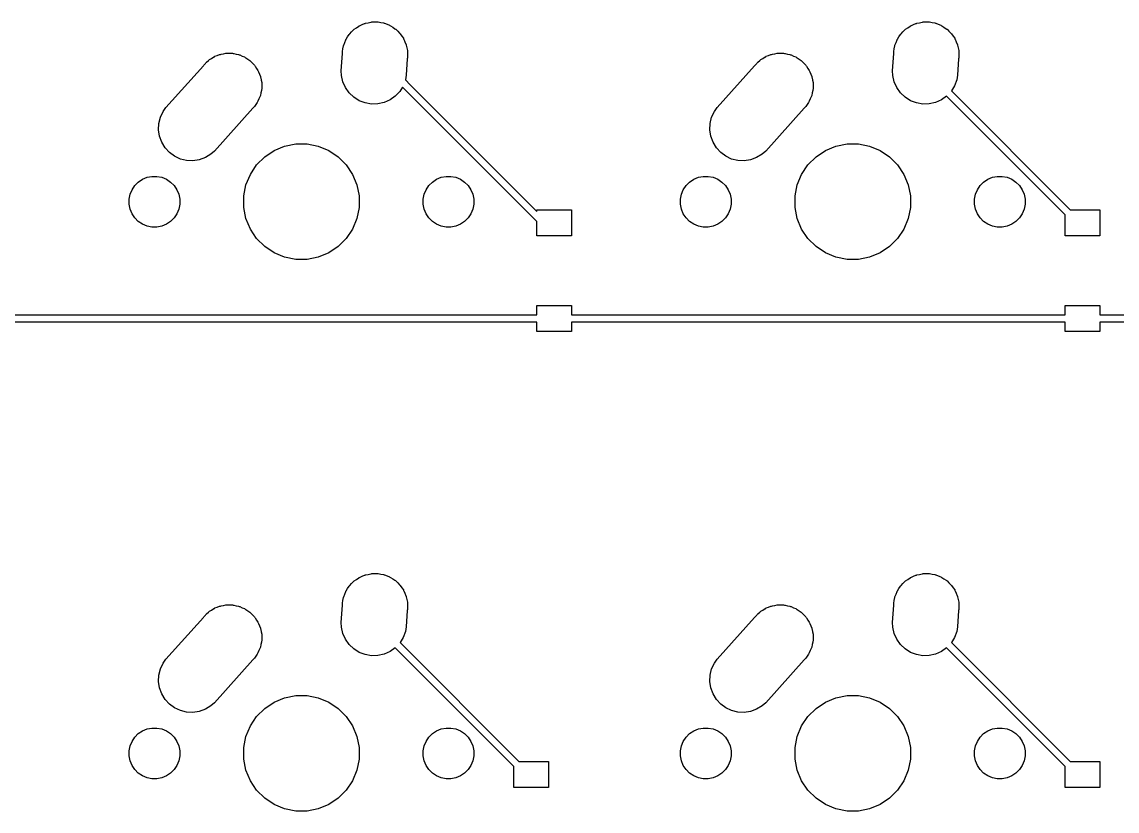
# Model space of a CAD drawing. Extents: x 74 to 207, y -150 to -40.
# Drawn here: x 111.78 to 149.63, y -89.31 to -62.05 of the extents above; entities that cross this region are included whole.
import ezdxf

# ---------------------------------------------------------------- set-up
doc = ezdxf.new("R2010")
doc.units = 0
doc.layers.add('BLACK', color=7, linetype='CONTINUOUS')

msp = doc.modelspace()

# ---------------------------------------------------------------- linework, layer by layer
at = {"layer": 'BLACK', "linetype": 'CONTINUOUS'}
for p, q in [((123.748, -62.0823), (123.84, -62.0612)), ((123.84, -62.0612), (123.857, -62.0607)), ((123.857, -62.0607), (123.873, -62.0575)), ((123.873, -62.0575), (123.967, -62.0575)), ((123.967, -62.0575), (124.062, -62.0547)), ((124.062, -62.0547), (124.078, -62.0575)), ((124.078, -62.0575), (124.095, -62.0575)), ((124.095, -62.0575), (124.187, -62.0759)), ((142.798, -62.0823), (142.89, -62.0612)), ((142.89, -62.0612), (142.907, -62.0607)), ((142.907, -62.0607), (142.923, -62.0575)), ((142.923, -62.0575), (143.017, -62.0575)), ((143.017, -62.0575), (143.112, -62.0547)), ((143.112, -62.0547), (143.128, -62.0575)), ((143.128, -62.0575), (143.145, -62.0575)), ((143.145, -62.0575), (143.237, -62.0759)), ((123.11, -62.4654), (123.177, -62.3987)), ((123.177, -62.3987), (123.241, -62.3301)), ((123.241, -62.3301), (123.255, -62.3204)), ((123.255, -62.3204), (123.267, -62.3087)), ((123.267, -62.3087), (123.345, -62.2563)), ((123.345, -62.2563), (123.422, -62.2016)), ((123.422, -62.2016), (123.437, -62.1948)), ((123.437, -62.1948), (123.451, -62.1855)), ((123.451, -62.1855), (123.538, -62.1494)), ((123.538, -62.1494), (123.624, -62.1108)), ((123.624, -62.1108), (123.64, -62.1071)), ((123.64, -62.1071), (123.656, -62.1007)), ((123.656, -62.1007), (123.748, -62.0823)), ((124.187, -62.0759), (124.28, -62.0916)), ((124.28, -62.0916), (124.296, -62.0975)), ((124.296, -62.0975), (124.312, -62.1007)), ((124.312, -62.1007), (124.399, -62.1368)), ((124.399, -62.1368), (124.487, -62.1703)), ((124.487, -62.1703), (124.501, -62.1792)), ((124.501, -62.1792), (124.517, -62.1855)), ((124.517, -62.1855), (124.595, -62.2379)), ((124.595, -62.2379), (124.675, -62.288)), ((124.675, -62.288), (124.687, -62.2994)), ((124.687, -62.2994), (124.701, -62.3087)), ((124.701, -62.3087), (124.768, -62.3753)), ((124.768, -62.3753), (124.836, -62.44)), ((124.836, -62.44), (124.846, -62.4536)), ((142.16, -62.4654), (142.227, -62.3987)), ((142.227, -62.3987), (142.291, -62.3301)), ((142.291, -62.3301), (142.305, -62.3204)), ((142.305, -62.3204), (142.317, -62.3087)), ((142.317, -62.3087), (142.395, -62.2563)), ((142.395, -62.2563), (142.472, -62.2016)), ((142.472, -62.2016), (142.487, -62.1948)), ((142.487, -62.1948), (142.501, -62.1855)), ((142.501, -62.1855), (142.588, -62.1494)), ((142.588, -62.1494), (142.674, -62.1108)), ((142.674, -62.1108), (142.69, -62.1071)), ((142.69, -62.1071), (142.706, -62.1007)), ((142.706, -62.1007), (142.798, -62.0823)), ((143.237, -62.0759), (143.33, -62.0916)), ((143.33, -62.0916), (143.346, -62.0975)), ((143.346, -62.0975), (143.362, -62.1007)), ((143.362, -62.1007), (143.449, -62.1368)), ((143.449, -62.1368), (143.537, -62.1703)), ((143.537, -62.1703), (143.551, -62.1792)), ((143.551, -62.1792), (143.567, -62.1855)), ((143.567, -62.1855), (143.645, -62.2379)), ((143.645, -62.2379), (143.725, -62.288)), ((143.725, -62.288), (143.737, -62.2994)), ((143.737, -62.2994), (143.751, -62.3087)), ((143.751, -62.3087), (143.818, -62.3753)), ((143.818, -62.3753), (143.886, -62.44)), ((143.886, -62.44), (143.896, -62.4536)), ((122.902, -62.8543), (122.938, -62.7672)), ((122.938, -62.7672), (122.972, -62.6791)), ((122.972, -62.6791), (122.98, -62.665)), ((122.98, -62.665), (122.987, -62.6496)), ((122.987, -62.6496), (123.039, -62.5712)), ((123.039, -62.5712), (123.089, -62.4913)), ((123.089, -62.4913), (123.101, -62.4792)), ((123.101, -62.4792), (123.11, -62.4654)), ((124.846, -62.4536), (124.858, -62.4654)), ((124.858, -62.4654), (124.91, -62.5438)), ((124.91, -62.5438), (124.965, -62.6206)), ((124.965, -62.6206), (124.971, -62.6358)), ((124.971, -62.6358), (124.981, -62.6496)), ((124.981, -62.6496), (125.017, -62.7368)), ((125.017, -62.7368), (125.055, -62.8228)), ((141.952, -62.8543), (141.988, -62.7672)), ((141.988, -62.7672), (142.022, -62.6791)), ((142.022, -62.6791), (142.03, -62.665)), ((142.03, -62.665), (142.037, -62.6496)), ((142.037, -62.6496), (142.089, -62.5712)), ((142.089, -62.5712), (142.139, -62.4913)), ((142.139, -62.4913), (142.151, -62.4792)), ((142.151, -62.4792), (142.16, -62.4654)), ((143.896, -62.4536), (143.908, -62.4654)), ((143.908, -62.4654), (143.96, -62.5438)), ((143.96, -62.5438), (144.015, -62.6206)), ((144.015, -62.6206), (144.021, -62.6358)), ((144.021, -62.6358), (144.031, -62.6496)), ((144.031, -62.6496), (144.067, -62.7368)), ((144.067, -62.7368), (144.105, -62.8228)), ((118.536, -63.2137), (118.616, -63.1807)), ((118.616, -63.1807), (118.64, -63.1759)), ((118.64, -63.1759), (118.664, -63.1673)), ((118.664, -63.1673), (118.749, -63.1543)), ((118.749, -63.1543), (118.833, -63.1375)), ((118.833, -63.1375), (118.858, -63.1375)), ((118.858, -63.1375), (118.883, -63.1337)), ((118.883, -63.1337), (118.969, -63.1375)), ((118.969, -63.1375), (119.055, -63.1375)), ((119.055, -63.1375), (119.079, -63.1424)), ((119.079, -63.1424), (119.104, -63.1435)), ((119.104, -63.1435), (119.188, -63.164)), ((119.188, -63.164), (119.272, -63.1807)), ((119.272, -63.1807), (119.295, -63.1903)), ((119.295, -63.1903), (119.319, -63.1962)), ((119.319, -63.1962), (119.397, -63.2326)), ((122.818, -63.7402), (122.859, -63.1438)), ((122.859, -63.0717), (122.877, -62.9792)), ((122.859, -63.1438), (122.859, -63.0717)), ((122.877, -62.9792), (122.893, -62.8862)), ((122.893, -62.8862), (122.899, -62.8707)), ((122.899, -62.8707), (122.902, -62.8543)), ((125.055, -62.8228), (125.059, -62.839)), ((125.059, -62.839), (125.066, -62.8543)), ((125.066, -62.8543), (125.084, -62.9469)), ((125.084, -62.9469), (125.105, -63.0388)), ((125.105, -63.0388), (125.106, -63.0554)), ((125.106, -63.0554), (125.109, -63.0717)), ((125.109, -63.0717), (125.109, -63.166)), ((125.109, -63.166), (125.11, -63.2048)), ((137.586, -63.2137), (137.666, -63.1807)), ((137.666, -63.1807), (137.69, -63.1759)), ((137.69, -63.1759), (137.714, -63.1673)), ((137.714, -63.1673), (137.799, -63.1543)), ((137.799, -63.1543), (137.883, -63.1375)), ((137.883, -63.1375), (137.908, -63.1375)), ((137.908, -63.1375), (137.933, -63.1337)), ((137.933, -63.1337), (138.019, -63.1375)), ((138.019, -63.1375), (138.105, -63.1375)), ((138.105, -63.1375), (138.129, -63.1424)), ((138.129, -63.1424), (138.154, -63.1435)), ((138.154, -63.1435), (138.238, -63.164)), ((138.238, -63.164), (138.322, -63.1807)), ((138.322, -63.1807), (138.345, -63.1903)), ((138.345, -63.1903), (138.369, -63.1962)), ((138.369, -63.1962), (138.447, -63.2326)), ((141.868, -63.7402), (141.909, -63.1438)), ((141.909, -63.0717), (141.927, -62.9792)), ((141.909, -63.1438), (141.909, -63.0717)), ((141.927, -62.9792), (141.943, -62.8862)), ((141.943, -62.8862), (141.949, -62.8707)), ((141.949, -62.8707), (141.952, -62.8543)), ((144.105, -62.8228), (144.109, -62.839)), ((144.109, -62.839), (144.116, -62.8543)), ((144.116, -62.8543), (144.134, -62.9469)), ((144.134, -62.9469), (144.155, -63.0388)), ((144.155, -63.0388), (144.156, -63.0554)), ((144.156, -63.0554), (144.159, -63.0717)), ((144.159, -63.0717), (144.159, -63.166)), ((144.159, -63.166), (144.16, -63.2048)), ((116.759, -65.0123), (118.053, -63.5708)), ((118.053, -63.5708), (118.07, -63.5454)), ((118.07, -63.5454), (118.127, -63.4885)), ((118.127, -63.4885), (118.143, -63.47)), ((118.143, -63.47), (118.166, -63.4495)), ((118.166, -63.4495), (118.227, -63.3887)), ((118.227, -63.3887), (118.247, -63.3748)), ((118.247, -63.3748), (118.266, -63.3579)), ((118.266, -63.3579), (118.339, -63.3133)), ((118.339, -63.3133), (118.411, -63.2655)), ((118.411, -63.2655), (118.434, -63.256)), ((118.434, -63.256), (118.455, -63.243)), ((118.455, -63.243), (118.536, -63.2137)), ((119.397, -63.2326), (119.477, -63.2655)), ((119.477, -63.2655), (119.497, -63.2794)), ((119.497, -63.2794), (119.52, -63.29)), ((119.52, -63.29), (119.589, -63.3409)), ((119.589, -63.3409), (119.661, -63.3887)), ((119.661, -63.3887), (119.679, -63.4063)), ((119.679, -63.4063), (119.699, -63.4211)), ((119.699, -63.4211), (119.757, -63.4846)), ((119.757, -63.4846), (119.818, -63.5454)), ((119.818, -63.5454), (119.831, -63.5661)), ((119.831, -63.5661), (119.848, -63.5846)), ((125.101, -63.3315), (125.062, -63.895)), ((125.109, -63.2933), (125.101, -63.3315)), ((125.11, -63.2048), (125.109, -63.2212)), ((125.109, -63.2212), (125.109, -63.2933)), ((135.809, -65.0123), (137.103, -63.5708)), ((137.103, -63.5708), (137.12, -63.5454)), ((137.12, -63.5454), (137.177, -63.4885)), ((137.177, -63.4885), (137.193, -63.47)), ((137.193, -63.47), (137.216, -63.4495)), ((137.216, -63.4495), (137.277, -63.3887)), ((137.277, -63.3887), (137.297, -63.3748)), ((137.297, -63.3748), (137.316, -63.3579)), ((137.316, -63.3579), (137.389, -63.3133)), ((137.389, -63.3133), (137.461, -63.2655)), ((137.461, -63.2655), (137.484, -63.256)), ((137.484, -63.256), (137.505, -63.243)), ((137.505, -63.243), (137.586, -63.2137)), ((138.447, -63.2326), (138.527, -63.2655)), ((138.527, -63.2655), (138.547, -63.2794)), ((138.547, -63.2794), (138.57, -63.29)), ((138.57, -63.29), (138.639, -63.3409)), ((138.639, -63.3409), (138.711, -63.3887)), ((138.711, -63.3887), (138.729, -63.4063)), ((138.729, -63.4063), (138.749, -63.4211)), ((138.749, -63.4211), (138.807, -63.4846)), ((138.807, -63.4846), (138.868, -63.5454)), ((138.868, -63.5454), (138.881, -63.5661)), ((138.881, -63.5661), (138.898, -63.5846)), ((144.151, -63.3315), (144.112, -63.895)), ((144.159, -63.2933), (144.151, -63.3315)), ((144.16, -63.2048), (144.159, -63.2212)), ((144.159, -63.2212), (144.159, -63.2933)), ((119.848, -63.5846), (119.893, -63.6581)), ((119.893, -63.6581), (119.941, -63.7296)), ((119.941, -63.7296), (119.95, -63.7527)), ((119.95, -63.7527), (119.963, -63.7741)), ((119.963, -63.7741), (119.993, -63.8549)), ((119.993, -63.8549), (120.026, -63.9343)), ((120.026, -63.9343), (120.03, -63.9588)), ((122.822, -63.9062), (122.818, -63.7402)), ((122.872, -64.1222), (122.822, -63.9062)), ((125.062, -63.895), (125.035, -64.057)), ((138.898, -63.5846), (138.943, -63.6581)), ((138.943, -63.6581), (138.991, -63.7296)), ((138.991, -63.7296), (139, -63.7527)), ((139, -63.7527), (139.013, -63.7741)), ((139.013, -63.7741), (139.043, -63.8549)), ((139.043, -63.8549), (139.076, -63.9343)), ((139.076, -63.9343), (139.08, -63.9588)), ((141.872, -63.9062), (141.868, -63.7402)), ((141.922, -64.1222), (141.872, -63.9062)), ((144.112, -63.895), (144.085, -64.0588)), ((120.03, -63.9588), (120.039, -63.9823)), ((120.039, -63.9823), (120.052, -64.0674)), ((120.052, -64.0674), (120.069, -64.1517)), ((120.069, -64.1517), (120.069, -64.1767)), ((120.069, -64.1767), (120.073, -64.2014)), ((120.073, -64.2014), (120.069, -64.2873)), ((120.069, -64.2873), (120.069, -64.3733)), ((122.963, -64.3244), (122.872, -64.1222)), ((123.091, -64.505), (122.963, -64.3244)), ((124.931, -64.3062), (124.838, -64.4537)), ((125.025, -64.4002), (124.931, -64.3062)), ((125.035, -64.057), (125.201, -64.2234)), ((125.201, -64.2234), (125.201, -64.2235)), ((125.201, -64.2235), (129.575, -68.597)), ((139.08, -63.9588), (139.089, -63.9823)), ((139.089, -63.9823), (139.102, -64.0674)), ((139.102, -64.0674), (139.119, -64.1517)), ((139.119, -64.1517), (139.119, -64.1767)), ((139.119, -64.1767), (139.123, -64.2014)), ((139.123, -64.2014), (139.119, -64.2873)), ((139.119, -64.2873), (139.119, -64.3733)), ((142.013, -64.3244), (141.922, -64.1222)), ((142.141, -64.505), (142.013, -64.3244)), ((144.006, -64.2659), (143.9, -64.4354)), ((144.085, -64.0588), (144.006, -64.2659)), ((120.01, -64.638), (119.974, -64.716)), ((120.016, -64.6137), (120.01, -64.638)), ((120.026, -64.5906), (120.016, -64.6137)), ((120.042, -64.5063), (120.026, -64.5906)), ((120.063, -64.4228), (120.042, -64.5063)), ((120.064, -64.3978), (120.063, -64.4228)), ((120.069, -64.3733), (120.064, -64.3978)), ((123.253, -64.657), (123.091, -64.505)), ((123.44, -64.7747), (123.253, -64.657)), ((124.686, -64.6149), (124.506, -64.7434)), ((124.838, -64.4537), (124.686, -64.6149)), ((129.575, -68.9505), (125.025, -64.4002)), ((125.025, -64.4002), (125.025, -64.4002)), ((139.06, -64.638), (139.024, -64.716)), ((139.066, -64.6137), (139.06, -64.638)), ((139.076, -64.5906), (139.066, -64.6137)), ((139.092, -64.5063), (139.076, -64.5906)), ((139.113, -64.4228), (139.092, -64.5063)), ((139.114, -64.3978), (139.113, -64.4228)), ((139.119, -64.3733), (139.114, -64.3978)), ((142.303, -64.657), (142.141, -64.505)), ((142.49, -64.7747), (142.303, -64.657)), ((143.73, -64.6193), (143.556, -64.7434)), ((147.831, -68.7205), (143.73, -64.6193)), ((143.9, -64.4354), (148.008, -68.5438)), ((116.661, -65.1462), (116.759, -65.0123)), ((119.761, -65.0364), (118.434, -66.515)), ((119.818, -64.9796), (119.761, -65.0364)), ((119.865, -64.9082), (119.818, -64.9796)), ((119.916, -64.8388), (119.865, -64.9082)), ((119.927, -64.8161), (119.916, -64.8388)), ((119.941, -64.7954), (119.927, -64.8161)), ((119.974, -64.716), (119.941, -64.7954)), ((123.647, -64.8534), (123.44, -64.7747)), ((123.866, -64.8903), (123.647, -64.8534)), ((124.087, -64.8838), (123.866, -64.8903)), ((124.303, -64.8342), (124.087, -64.8838)), ((124.506, -64.7434), (124.303, -64.8342)), ((135.711, -65.1462), (135.809, -65.0123)), ((138.811, -65.0364), (137.484, -66.515)), ((138.868, -64.9796), (138.811, -65.0364)), ((138.915, -64.9082), (138.868, -64.9796)), ((138.966, -64.8388), (138.915, -64.9082)), ((138.977, -64.8161), (138.966, -64.8388)), ((138.991, -64.7954), (138.977, -64.8161)), ((139.024, -64.716), (138.991, -64.7954)), ((142.697, -64.8534), (142.49, -64.7747)), ((142.916, -64.8903), (142.697, -64.8534)), ((143.137, -64.8838), (142.916, -64.8903)), ((143.353, -64.8342), (143.137, -64.8838)), ((143.556, -64.7434), (143.353, -64.8342)), ((116.515, -65.5622), (116.567, -65.347)), ((116.567, -65.347), (116.661, -65.1462)), ((135.565, -65.5622), (135.617, -65.347)), ((135.617, -65.347), (135.711, -65.1462)), ((116.505, -65.7836), (116.515, -65.5622)), ((116.539, -66.0027), (116.505, -65.7836)), ((135.555, -65.7836), (135.565, -65.5622)), ((135.589, -66.0027), (135.555, -65.7836)), ((116.614, -66.2109), (116.539, -66.0027)), ((116.729, -66.4004), (116.614, -66.2109)), ((135.664, -66.2109), (135.589, -66.0027)), ((135.779, -66.4004), (135.664, -66.2109)), ((116.879, -66.5639), (116.729, -66.4004)), ((117.057, -66.695), (116.879, -66.5639)), ((118.434, -66.515), (118.312, -66.6271)), ((120.173, -66.7137), (120.499, -66.4955)), ((120.499, -66.4955), (120.862, -66.3452)), ((120.862, -66.3452), (121.247, -66.2686)), ((121.247, -66.2686), (121.64, -66.2686)), ((121.64, -66.2686), (122.025, -66.3452)), ((122.025, -66.3452), (122.388, -66.4955)), ((122.388, -66.4955), (122.715, -66.7137)), ((135.929, -66.5639), (135.779, -66.4004)), ((136.107, -66.695), (135.929, -66.5639)), ((137.484, -66.515), (137.362, -66.6271)), ((139.223, -66.7137), (139.549, -66.4955)), ((139.549, -66.4955), (139.912, -66.3452)), ((139.912, -66.3452), (140.297, -66.2686)), ((140.297, -66.2686), (140.69, -66.2686)), ((140.69, -66.2686), (141.075, -66.3452)), ((141.075, -66.3452), (141.438, -66.4955)), ((141.438, -66.4955), (141.765, -66.7137)), ((117.258, -66.7888), (117.057, -66.695)), ((117.473, -66.8415), (117.258, -66.7888)), ((117.695, -66.8513), (117.473, -66.8415)), ((117.914, -66.8177), (117.695, -66.8513)), ((118.122, -66.742), (117.914, -66.8177)), ((118.312, -66.6271), (118.122, -66.742)), ((119.895, -66.9915), (120.173, -66.7137)), ((122.715, -66.7137), (122.993, -66.9915)), ((136.308, -66.7888), (136.107, -66.695)), ((136.523, -66.8415), (136.308, -66.7888)), ((136.745, -66.8513), (136.523, -66.8415)), ((136.964, -66.8177), (136.745, -66.8513)), ((137.172, -66.742), (136.964, -66.8177)), ((137.362, -66.6271), (137.172, -66.742)), ((138.945, -66.9915), (139.223, -66.7137)), ((141.765, -66.7137), (142.043, -66.9915)), ((119.526, -67.6809), (119.677, -67.318)), ((119.677, -67.318), (119.895, -66.9915)), ((122.993, -66.9915), (123.211, -67.318)), ((123.211, -67.318), (123.361, -67.6809)), ((138.576, -67.6809), (138.727, -67.318)), ((138.727, -67.318), (138.945, -66.9915)), ((142.043, -66.9915), (142.261, -67.318)), ((142.261, -67.318), (142.411, -67.6809)), ((115.588, -67.848), (115.684, -67.7047)), ((115.684, -67.7047), (115.806, -67.5828)), ((115.806, -67.5828), (115.949, -67.4871)), ((115.949, -67.4871), (116.109, -67.4211)), ((116.109, -67.4211), (116.278, -67.3875)), ((116.278, -67.3875), (116.45, -67.3875)), ((116.45, -67.3875), (116.619, -67.4211)), ((116.619, -67.4211), (116.778, -67.4871)), ((116.778, -67.4871), (116.922, -67.5828)), ((116.922, -67.5828), (117.043, -67.7047)), ((117.043, -67.7047), (117.139, -67.848)), ((119.45, -68.0661), (119.526, -67.6809)), ((123.361, -67.6809), (123.438, -68.0661)), ((125.748, -67.848), (125.844, -67.7047)), ((125.844, -67.7047), (125.966, -67.5828)), ((125.966, -67.5828), (126.109, -67.4871)), ((126.109, -67.4871), (126.269, -67.4211)), ((126.269, -67.4211), (126.438, -67.3875)), ((126.438, -67.3875), (126.61, -67.3875)), ((126.61, -67.3875), (126.779, -67.4211)), ((126.779, -67.4211), (126.938, -67.4871)), ((126.938, -67.4871), (127.082, -67.5828)), ((127.082, -67.5828), (127.203, -67.7047)), ((127.203, -67.7047), (127.299, -67.848)), ((134.638, -67.848), (134.734, -67.7047)), ((134.734, -67.7047), (134.856, -67.5828)), ((134.856, -67.5828), (134.999, -67.4871)), ((134.999, -67.4871), (135.159, -67.4211)), ((135.159, -67.4211), (135.328, -67.3875)), ((135.328, -67.3875), (135.5, -67.3875)), ((135.5, -67.3875), (135.669, -67.4211)), ((135.669, -67.4211), (135.828, -67.4871)), ((135.828, -67.4871), (135.972, -67.5828)), ((135.972, -67.5828), (136.093, -67.7047)), ((136.093, -67.7047), (136.189, -67.848)), ((138.5, -68.0661), (138.576, -67.6809)), ((142.411, -67.6809), (142.488, -68.0661)), ((144.798, -67.848), (144.894, -67.7047)), ((144.894, -67.7047), (145.016, -67.5828)), ((145.016, -67.5828), (145.159, -67.4871)), ((145.159, -67.4871), (145.319, -67.4211)), ((145.319, -67.4211), (145.488, -67.3875)), ((145.488, -67.3875), (145.66, -67.3875)), ((145.66, -67.3875), (145.829, -67.4211)), ((145.829, -67.4211), (145.988, -67.4871)), ((145.988, -67.4871), (146.132, -67.5828)), ((146.132, -67.5828), (146.253, -67.7047)), ((146.253, -67.7047), (146.349, -67.848)), ((115.489, -68.1763), (115.522, -68.0073)), ((115.522, -68.0073), (115.588, -67.848)), ((117.139, -67.848), (117.205, -68.0073)), ((117.205, -68.0073), (117.239, -68.1763)), ((119.45, -68.4589), (119.45, -68.0661)), ((123.438, -68.0661), (123.438, -68.4589)), ((125.649, -68.1763), (125.682, -68.0073)), ((125.682, -68.0073), (125.748, -67.848)), ((127.299, -67.848), (127.365, -68.0073)), ((127.365, -68.0073), (127.399, -68.1763)), ((134.539, -68.1763), (134.572, -68.0073)), ((134.572, -68.0073), (134.638, -67.848)), ((136.189, -67.848), (136.255, -68.0073)), ((136.255, -68.0073), (136.289, -68.1763)), ((138.5, -68.4589), (138.5, -68.0661)), ((142.488, -68.0661), (142.488, -68.4589)), ((144.699, -68.1763), (144.732, -68.0073)), ((144.732, -68.0073), (144.798, -67.848)), ((146.349, -67.848), (146.415, -68.0073)), ((146.415, -68.0073), (146.449, -68.1763)), ((115.489, -68.3487), (115.489, -68.1763)), ((115.522, -68.5177), (115.489, -68.3487)), ((117.239, -68.3487), (117.205, -68.5177)), ((117.239, -68.1763), (117.239, -68.3487)), ((119.526, -68.8441), (119.45, -68.4589)), ((123.438, -68.4589), (123.361, -68.8441)), ((125.649, -68.3487), (125.649, -68.1763)), ((125.682, -68.5177), (125.649, -68.3487)), ((127.399, -68.3487), (127.365, -68.5177)), ((127.399, -68.1763), (127.399, -68.3487)), ((134.539, -68.3487), (134.539, -68.1763)), ((134.572, -68.5177), (134.539, -68.3487)), ((136.289, -68.3487), (136.255, -68.5177)), ((136.289, -68.1763), (136.289, -68.3487)), ((138.576, -68.8441), (138.5, -68.4589)), ((142.488, -68.4589), (142.411, -68.8441)), ((144.699, -68.3487), (144.699, -68.1763)), ((144.732, -68.5177), (144.699, -68.3487)), ((146.449, -68.3487), (146.415, -68.5177)), ((146.449, -68.1763), (146.449, -68.3487)), ((115.588, -68.677), (115.522, -68.5177)), ((115.684, -68.8203), (115.588, -68.677)), ((115.806, -68.9422), (115.684, -68.8203)), ((117.043, -68.8203), (116.922, -68.9422)), ((117.139, -68.677), (117.043, -68.8203)), ((117.205, -68.5177), (117.139, -68.677)), ((119.677, -69.207), (119.526, -68.8441)), ((123.361, -68.8441), (123.211, -69.207)), ((125.748, -68.677), (125.682, -68.5177)), ((125.844, -68.8203), (125.748, -68.677)), ((125.966, -68.9422), (125.844, -68.8203)), ((127.203, -68.8203), (127.082, -68.9422)), ((127.299, -68.677), (127.203, -68.8203)), ((127.365, -68.5177), (127.299, -68.677)), ((129.575, -68.597), (129.575, -68.5438)), ((129.575, -68.5438), (130.775, -68.5438)), ((130.775, -68.5438), (130.775, -69.4437)), ((134.638, -68.677), (134.572, -68.5177)), ((134.734, -68.8203), (134.638, -68.677)), ((134.856, -68.9422), (134.734, -68.8203)), ((136.093, -68.8203), (135.972, -68.9422)), ((136.189, -68.677), (136.093, -68.8203)), ((136.255, -68.5177), (136.189, -68.677)), ((138.727, -69.207), (138.576, -68.8441)), ((142.411, -68.8441), (142.261, -69.207)), ((144.798, -68.677), (144.732, -68.5177)), ((144.894, -68.8203), (144.798, -68.677)), ((145.016, -68.9422), (144.894, -68.8203)), ((146.253, -68.8203), (146.132, -68.9422)), ((146.349, -68.677), (146.253, -68.8203)), ((146.415, -68.5177), (146.349, -68.677)), ((147.831, -69.4437), (147.831, -68.7205)), ((148.008, -68.5438), (149.031, -68.5438)), ((149.031, -68.5438), (149.031, -69.4437)), ((115.949, -69.0379), (115.806, -68.9422)), ((116.109, -69.1039), (115.949, -69.0379)), ((116.278, -69.1375), (116.109, -69.1039)), ((116.45, -69.1375), (116.278, -69.1375)), ((116.619, -69.1039), (116.45, -69.1375)), ((116.778, -69.0379), (116.619, -69.1039)), ((116.922, -68.9422), (116.778, -69.0379)), ((119.895, -69.5335), (119.677, -69.207)), ((123.211, -69.207), (122.993, -69.5335)), ((126.109, -69.0379), (125.966, -68.9422)), ((126.269, -69.1039), (126.109, -69.0379)), ((126.438, -69.1375), (126.269, -69.1039)), ((126.61, -69.1375), (126.438, -69.1375)), ((126.779, -69.1039), (126.61, -69.1375)), ((126.938, -69.0379), (126.779, -69.1039)), ((127.082, -68.9422), (126.938, -69.0379)), ((129.575, -69.4437), (129.575, -68.9505)), ((134.999, -69.0379), (134.856, -68.9422)), ((135.159, -69.1039), (134.999, -69.0379)), ((135.328, -69.1375), (135.159, -69.1039)), ((135.5, -69.1375), (135.328, -69.1375)), ((135.669, -69.1039), (135.5, -69.1375)), ((135.828, -69.0379), (135.669, -69.1039)), ((135.972, -68.9422), (135.828, -69.0379)), ((138.945, -69.5335), (138.727, -69.207)), ((142.261, -69.207), (142.043, -69.5335)), ((145.159, -69.0379), (145.016, -68.9422)), ((145.319, -69.1039), (145.159, -69.0379)), ((145.488, -69.1375), (145.319, -69.1039)), ((145.66, -69.1375), (145.488, -69.1375)), ((145.829, -69.1039), (145.66, -69.1375)), ((145.988, -69.0379), (145.829, -69.1039)), ((146.132, -68.9422), (145.988, -69.0379)), ((120.173, -69.8113), (119.895, -69.5335)), ((122.993, -69.5335), (122.715, -69.8113)), ((130.775, -69.4437), (129.575, -69.4437)), ((139.223, -69.8113), (138.945, -69.5335)), ((142.043, -69.5335), (141.765, -69.8113)), ((149.031, -69.4437), (147.831, -69.4437)), ((120.499, -70.0295), (120.173, -69.8113)), ((122.715, -69.8113), (122.388, -70.0295)), ((139.549, -70.0295), (139.223, -69.8113)), ((141.765, -69.8113), (141.438, -70.0295)), ((120.862, -70.1798), (120.499, -70.0295)), ((121.247, -70.2564), (120.862, -70.1798)), ((121.64, -70.2564), (121.247, -70.2564)), ((122.025, -70.1798), (121.64, -70.2564)), ((122.388, -70.0295), (122.025, -70.1798)), ((139.912, -70.1798), (139.549, -70.0295)), ((140.297, -70.2564), (139.912, -70.1798)), ((140.69, -70.2564), (140.297, -70.2564)), ((141.075, -70.1798), (140.69, -70.2564)), ((141.438, -70.0295), (141.075, -70.1798)), ((129.575, -71.8438), (130.775, -71.8438)), ((129.575, -72.1688), (129.575, -71.8438)), ((130.775, -71.8438), (130.775, -72.1688)), ((147.831, -72.1688), (147.831, -71.8438)), ((147.831, -71.8438), (149.031, -71.8438)), ((149.031, -71.8438), (149.031, -72.1688)), ((110.931, -72.1688), (129.575, -72.1688)), ((130.775, -72.1688), (147.831, -72.1688)), ((149.031, -72.1688), (166.881, -72.1688)), ((129.575, -72.4188), (110.931, -72.4188)), ((129.575, -72.7437), (129.575, -72.4188)), ((147.831, -72.4188), (130.775, -72.4188)), ((130.775, -72.4188), (130.775, -72.7437)), ((147.831, -72.7437), (147.831, -72.4188)), ((166.881, -72.4188), (149.031, -72.4188)), ((149.031, -72.4188), (149.031, -72.7437)), ((130.775, -72.7437), (129.575, -72.7437)), ((149.031, -72.7437), (147.831, -72.7437)), ((123.255, -81.3704), (123.267, -81.3587)), ((123.267, -81.3587), (123.345, -81.3063)), ((123.345, -81.3063), (123.422, -81.2516)), ((123.422, -81.2516), (123.437, -81.2448)), ((123.437, -81.2448), (123.451, -81.2355)), ((123.451, -81.2355), (123.538, -81.1994)), ((123.538, -81.1994), (123.624, -81.1608)), ((123.624, -81.1608), (123.64, -81.1571)), ((123.64, -81.1571), (123.656, -81.1507)), ((123.656, -81.1507), (123.748, -81.1323)), ((123.748, -81.1323), (123.84, -81.1112)), ((123.84, -81.1112), (123.857, -81.1107)), ((123.857, -81.1107), (123.873, -81.1075)), ((123.873, -81.1075), (123.967, -81.1075)), ((123.967, -81.1075), (124.062, -81.1047)), ((124.062, -81.1047), (124.078, -81.1075)), ((124.078, -81.1075), (124.095, -81.1075)), ((124.095, -81.1075), (124.187, -81.1259)), ((124.187, -81.1259), (124.28, -81.1416)), ((124.28, -81.1416), (124.296, -81.1475)), ((124.296, -81.1475), (124.312, -81.1507)), ((124.312, -81.1507), (124.399, -81.1868)), ((124.399, -81.1868), (124.487, -81.2203)), ((124.487, -81.2203), (124.501, -81.2292)), ((124.501, -81.2292), (124.517, -81.2355)), ((124.517, -81.2355), (124.595, -81.2879)), ((124.595, -81.2879), (124.675, -81.338)), ((124.675, -81.338), (124.687, -81.3494)), ((124.687, -81.3494), (124.701, -81.3587)), ((124.701, -81.3587), (124.768, -81.4253)), ((142.305, -81.3704), (142.317, -81.3587)), ((142.317, -81.3587), (142.395, -81.3063)), ((142.395, -81.3063), (142.472, -81.2516)), ((142.472, -81.2516), (142.487, -81.2448)), ((142.487, -81.2448), (142.501, -81.2355)), ((142.501, -81.2355), (142.588, -81.1994)), ((142.588, -81.1994), (142.674, -81.1608)), ((142.674, -81.1608), (142.69, -81.1571)), ((142.69, -81.1571), (142.706, -81.1507)), ((142.706, -81.1507), (142.798, -81.1323)), ((142.798, -81.1323), (142.89, -81.1112)), ((142.89, -81.1112), (142.907, -81.1107)), ((142.907, -81.1107), (142.923, -81.1075)), ((142.923, -81.1075), (143.017, -81.1075)), ((143.017, -81.1075), (143.112, -81.1047)), ((143.112, -81.1047), (143.128, -81.1075)), ((143.128, -81.1075), (143.145, -81.1075)), ((143.145, -81.1075), (143.237, -81.1259)), ((143.237, -81.1259), (143.33, -81.1416)), ((143.33, -81.1416), (143.346, -81.1475)), ((143.346, -81.1475), (143.362, -81.1507)), ((143.362, -81.1507), (143.449, -81.1868)), ((143.449, -81.1868), (143.537, -81.2203)), ((143.537, -81.2203), (143.551, -81.2292)), ((143.551, -81.2292), (143.567, -81.2355)), ((143.567, -81.2355), (143.645, -81.2879)), ((143.645, -81.2879), (143.725, -81.338)), ((143.725, -81.338), (143.737, -81.3494)), ((143.737, -81.3494), (143.751, -81.3587)), ((143.751, -81.3587), (143.818, -81.4253)), ((122.938, -81.8172), (122.972, -81.7291)), ((122.972, -81.7291), (122.98, -81.715)), ((122.98, -81.715), (122.987, -81.6996)), ((122.987, -81.6996), (123.039, -81.6212)), ((123.039, -81.6212), (123.089, -81.5413)), ((123.089, -81.5413), (123.101, -81.5292)), ((123.101, -81.5292), (123.11, -81.5154)), ((123.11, -81.5154), (123.177, -81.4487)), ((123.177, -81.4487), (123.241, -81.3801)), ((123.241, -81.3801), (123.255, -81.3704)), ((124.768, -81.4253), (124.836, -81.49)), ((124.836, -81.49), (124.846, -81.5036)), ((124.846, -81.5036), (124.858, -81.5154)), ((124.858, -81.5154), (124.91, -81.5938)), ((124.91, -81.5938), (124.965, -81.6706)), ((124.965, -81.6706), (124.971, -81.6858)), ((124.971, -81.6858), (124.981, -81.6996)), ((124.981, -81.6996), (125.017, -81.7868)), ((141.988, -81.8172), (142.022, -81.7291)), ((142.022, -81.7291), (142.03, -81.715)), ((142.03, -81.715), (142.037, -81.6996)), ((142.037, -81.6996), (142.089, -81.6212)), ((142.089, -81.6212), (142.139, -81.5413)), ((142.139, -81.5413), (142.151, -81.5292)), ((142.151, -81.5292), (142.16, -81.5154)), ((142.16, -81.5154), (142.227, -81.4487)), ((142.227, -81.4487), (142.291, -81.3801)), ((142.291, -81.3801), (142.305, -81.3704)), ((143.818, -81.4253), (143.886, -81.49)), ((143.886, -81.49), (143.896, -81.5036)), ((143.896, -81.5036), (143.908, -81.5154)), ((143.908, -81.5154), (143.96, -81.5938)), ((143.96, -81.5938), (144.015, -81.6706)), ((144.015, -81.6706), (144.021, -81.6858)), ((144.021, -81.6858), (144.031, -81.6996)), ((144.031, -81.6996), (144.067, -81.7868)), ((122.859, -82.1217), (122.877, -82.0292)), ((122.877, -82.0292), (122.893, -81.9362)), ((122.893, -81.9362), (122.899, -81.9207)), ((122.899, -81.9207), (122.902, -81.9043)), ((122.902, -81.9043), (122.938, -81.8172)), ((125.017, -81.7868), (125.055, -81.8728)), ((125.055, -81.8728), (125.059, -81.889)), ((125.059, -81.889), (125.066, -81.9043)), ((125.066, -81.9043), (125.084, -81.9969)), ((125.084, -81.9969), (125.105, -82.0888)), ((125.105, -82.0888), (125.106, -82.1054)), ((125.106, -82.1054), (125.109, -82.1217)), ((141.909, -82.1217), (141.927, -82.0292)), ((141.927, -82.0292), (141.943, -81.9362)), ((141.943, -81.9362), (141.949, -81.9207)), ((141.949, -81.9207), (141.952, -81.9043)), ((141.952, -81.9043), (141.988, -81.8172)), ((144.067, -81.7868), (144.105, -81.8728)), ((144.105, -81.8728), (144.109, -81.889)), ((144.109, -81.889), (144.116, -81.9043)), ((144.116, -81.9043), (144.134, -81.9969)), ((144.134, -81.9969), (144.155, -82.0888)), ((144.155, -82.0888), (144.156, -82.1054)), ((144.156, -82.1054), (144.159, -82.1217)), ((118.166, -82.4995), (118.227, -82.4387)), ((118.227, -82.4387), (118.247, -82.4248)), ((118.247, -82.4248), (118.266, -82.4079)), ((118.266, -82.4079), (118.339, -82.3633)), ((118.339, -82.3633), (118.411, -82.3155)), ((118.411, -82.3155), (118.434, -82.306)), ((118.434, -82.306), (118.455, -82.293)), ((118.455, -82.293), (118.536, -82.2637)), ((118.536, -82.2637), (118.616, -82.2307)), ((118.616, -82.2307), (118.64, -82.2259)), ((118.64, -82.2259), (118.664, -82.2173)), ((118.664, -82.2173), (118.749, -82.2043)), ((118.749, -82.2043), (118.833, -82.1875)), ((118.833, -82.1875), (118.858, -82.1875)), ((118.858, -82.1875), (118.883, -82.1837)), ((118.883, -82.1837), (118.969, -82.1875)), ((118.969, -82.1875), (119.055, -82.1875)), ((119.055, -82.1875), (119.079, -82.1924)), ((119.079, -82.1924), (119.104, -82.1935)), ((119.104, -82.1935), (119.188, -82.214)), ((119.188, -82.214), (119.272, -82.2307)), ((119.272, -82.2307), (119.295, -82.2403)), ((119.295, -82.2403), (119.319, -82.2462)), ((119.319, -82.2462), (119.397, -82.2826)), ((119.397, -82.2826), (119.477, -82.3155)), ((119.477, -82.3155), (119.497, -82.3294)), ((119.497, -82.3294), (119.52, -82.34)), ((119.52, -82.34), (119.589, -82.3909)), ((119.589, -82.3909), (119.661, -82.4387)), ((119.661, -82.4387), (119.679, -82.4563)), ((119.679, -82.4563), (119.699, -82.4711)), ((119.699, -82.4711), (119.757, -82.5346)), ((122.818, -82.7902), (122.859, -82.1938)), ((122.859, -82.1938), (122.859, -82.1217)), ((125.101, -82.3815), (125.062, -82.945)), ((125.109, -82.3433), (125.101, -82.3815)), ((125.109, -82.1217), (125.109, -82.216)), ((125.109, -82.216), (125.11, -82.2548)), ((125.11, -82.2548), (125.109, -82.2712)), ((125.109, -82.2712), (125.109, -82.3433)), ((137.216, -82.4995), (137.277, -82.4387)), ((137.277, -82.4387), (137.297, -82.4248)), ((137.297, -82.4248), (137.316, -82.4079)), ((137.316, -82.4079), (137.389, -82.3633)), ((137.389, -82.3633), (137.461, -82.3155)), ((137.461, -82.3155), (137.484, -82.306)), ((137.484, -82.306), (137.505, -82.293)), ((137.505, -82.293), (137.586, -82.2637)), ((137.586, -82.2637), (137.666, -82.2307)), ((137.666, -82.2307), (137.69, -82.2259)), ((137.69, -82.2259), (137.714, -82.2173)), ((137.714, -82.2173), (137.799, -82.2043)), ((137.799, -82.2043), (137.883, -82.1875)), ((137.883, -82.1875), (137.908, -82.1875)), ((137.908, -82.1875), (137.933, -82.1837)), ((137.933, -82.1837), (138.019, -82.1875)), ((138.019, -82.1875), (138.105, -82.1875)), ((138.105, -82.1875), (138.129, -82.1924)), ((138.129, -82.1924), (138.154, -82.1935)), ((138.154, -82.1935), (138.238, -82.214)), ((138.238, -82.214), (138.322, -82.2307)), ((138.322, -82.2307), (138.345, -82.2403)), ((138.345, -82.2403), (138.369, -82.2462)), ((138.369, -82.2462), (138.447, -82.2826)), ((138.447, -82.2826), (138.527, -82.3155)), ((138.527, -82.3155), (138.547, -82.3294)), ((138.547, -82.3294), (138.57, -82.34)), ((138.57, -82.34), (138.639, -82.3909)), ((138.639, -82.3909), (138.711, -82.4387)), ((138.711, -82.4387), (138.729, -82.4563)), ((138.729, -82.4563), (138.749, -82.4711)), ((138.749, -82.4711), (138.807, -82.5346)), ((141.868, -82.7902), (141.909, -82.1938)), ((141.909, -82.1938), (141.909, -82.1217)), ((144.151, -82.3815), (144.112, -82.945)), ((144.159, -82.3433), (144.151, -82.3815)), ((144.159, -82.1217), (144.159, -82.216)), ((144.159, -82.216), (144.16, -82.2548)), ((144.16, -82.2548), (144.159, -82.2712)), ((144.159, -82.2712), (144.159, -82.3433)), ((116.759, -84.0623), (118.053, -82.6208)), ((118.053, -82.6208), (118.07, -82.5954)), ((118.07, -82.5954), (118.127, -82.5385)), ((118.127, -82.5385), (118.143, -82.52)), ((118.143, -82.52), (118.166, -82.4995)), ((119.757, -82.5346), (119.818, -82.5954)), ((119.818, -82.5954), (119.831, -82.6161)), ((119.831, -82.6161), (119.848, -82.6346)), ((119.848, -82.6346), (119.893, -82.7081)), ((119.893, -82.7081), (119.941, -82.7796)), ((119.941, -82.7796), (119.95, -82.8027)), ((119.95, -82.8027), (119.963, -82.8241)), ((119.963, -82.8241), (119.993, -82.9049)), ((122.822, -82.9562), (122.818, -82.7902)), ((135.809, -84.0623), (137.103, -82.6208)), ((137.103, -82.6208), (137.12, -82.5954)), ((137.12, -82.5954), (137.177, -82.5385)), ((137.177, -82.5385), (137.193, -82.52)), ((137.193, -82.52), (137.216, -82.4995)), ((138.807, -82.5346), (138.868, -82.5954)), ((138.868, -82.5954), (138.881, -82.6161)), ((138.881, -82.6161), (138.898, -82.6346)), ((138.898, -82.6346), (138.943, -82.7081)), ((138.943, -82.7081), (138.991, -82.7796)), ((138.991, -82.7796), (139, -82.8027)), ((139, -82.8027), (139.013, -82.8241)), ((139.013, -82.8241), (139.043, -82.9049)), ((141.872, -82.9562), (141.868, -82.7902)), ((119.993, -82.9049), (120.026, -82.9843)), ((120.026, -82.9843), (120.03, -83.0088)), ((120.03, -83.0088), (120.039, -83.0323)), ((120.039, -83.0323), (120.052, -83.1174)), ((120.052, -83.1174), (120.069, -83.2017)), ((120.069, -83.2017), (120.069, -83.2267)), ((120.069, -83.2267), (120.073, -83.2514)), ((120.073, -83.2514), (120.069, -83.3373)), ((122.872, -83.1722), (122.822, -82.9562)), ((122.963, -83.3744), (122.872, -83.1722)), ((125.035, -83.1088), (124.956, -83.3159)), ((125.062, -82.945), (125.035, -83.1088)), ((139.043, -82.9049), (139.076, -82.9843)), ((139.076, -82.9843), (139.08, -83.0088)), ((139.08, -83.0088), (139.089, -83.0323)), ((139.089, -83.0323), (139.102, -83.1174)), ((139.102, -83.1174), (139.119, -83.2017)), ((139.119, -83.2017), (139.119, -83.2267)), ((139.119, -83.2267), (139.123, -83.2514)), ((139.123, -83.2514), (139.119, -83.3373)), ((141.922, -83.1722), (141.872, -82.9562)), ((142.013, -83.3744), (141.922, -83.1722)), ((144.085, -83.1088), (144.006, -83.3159)), ((144.112, -82.945), (144.085, -83.1088)), ((120.042, -83.5563), (120.026, -83.6406)), ((120.063, -83.4728), (120.042, -83.5563)), ((120.064, -83.4478), (120.063, -83.4728)), ((120.069, -83.4233), (120.064, -83.4478)), ((120.069, -83.3373), (120.069, -83.4233)), ((123.091, -83.555), (122.963, -83.3744)), ((123.253, -83.707), (123.091, -83.555)), ((124.956, -83.3159), (124.85, -83.4854)), ((124.85, -83.4854), (128.958, -87.5938)), ((139.092, -83.5563), (139.076, -83.6406)), ((139.113, -83.4728), (139.092, -83.5563)), ((139.114, -83.4478), (139.113, -83.4728)), ((139.119, -83.4233), (139.114, -83.4478)), ((139.119, -83.3373), (139.119, -83.4233)), ((142.141, -83.555), (142.013, -83.3744)), ((142.303, -83.707), (142.141, -83.555)), ((144.006, -83.3159), (143.9, -83.4854)), ((143.9, -83.4854), (148.008, -87.5938)), ((119.865, -83.9582), (119.818, -84.0296)), ((119.916, -83.8888), (119.865, -83.9582)), ((119.927, -83.8661), (119.916, -83.8888)), ((119.941, -83.8454), (119.927, -83.8661)), ((119.974, -83.766), (119.941, -83.8454)), ((120.01, -83.688), (119.974, -83.766)), ((120.016, -83.6637), (120.01, -83.688)), ((120.026, -83.6406), (120.016, -83.6637)), ((123.44, -83.8247), (123.253, -83.707)), ((123.647, -83.9034), (123.44, -83.8247)), ((123.866, -83.9403), (123.647, -83.9034)), ((124.087, -83.9338), (123.866, -83.9403)), ((124.303, -83.8842), (124.087, -83.9338)), ((124.506, -83.7934), (124.303, -83.8842)), ((124.68, -83.6693), (124.506, -83.7934)), ((128.781, -87.7705), (124.68, -83.6693)), ((138.915, -83.9582), (138.868, -84.0296)), ((138.966, -83.8888), (138.915, -83.9582)), ((138.977, -83.8661), (138.966, -83.8888)), ((138.991, -83.8454), (138.977, -83.8661)), ((139.024, -83.766), (138.991, -83.8454)), ((139.06, -83.688), (139.024, -83.766)), ((139.066, -83.6637), (139.06, -83.688)), ((139.076, -83.6406), (139.066, -83.6637)), ((142.49, -83.8247), (142.303, -83.707)), ((142.697, -83.9034), (142.49, -83.8247)), ((142.916, -83.9403), (142.697, -83.9034)), ((143.137, -83.9338), (142.916, -83.9403)), ((143.353, -83.8842), (143.137, -83.9338)), ((143.556, -83.7934), (143.353, -83.8842)), ((143.73, -83.6693), (143.556, -83.7934)), ((147.831, -87.7705), (143.73, -83.6693)), ((116.567, -84.397), (116.661, -84.1962)), ((116.661, -84.1962), (116.759, -84.0623)), ((119.761, -84.0864), (118.434, -85.565)), ((119.818, -84.0296), (119.761, -84.0864)), ((135.617, -84.397), (135.711, -84.1962)), ((135.711, -84.1962), (135.809, -84.0623)), ((138.811, -84.0864), (137.484, -85.565)), ((138.868, -84.0296), (138.811, -84.0864)), ((116.505, -84.8336), (116.515, -84.6122)), ((116.515, -84.6122), (116.567, -84.397)), ((135.555, -84.8336), (135.565, -84.6122)), ((135.565, -84.6122), (135.617, -84.397)), ((116.539, -85.0527), (116.505, -84.8336)), ((116.614, -85.2609), (116.539, -85.0527)), ((135.589, -85.0527), (135.555, -84.8336)), ((135.664, -85.2609), (135.589, -85.0527)), ((116.729, -85.4504), (116.614, -85.2609)), ((116.879, -85.6139), (116.729, -85.4504)), ((120.499, -85.5455), (120.862, -85.3952)), ((120.862, -85.3952), (121.247, -85.3186)), ((121.247, -85.3186), (121.64, -85.3186)), ((121.64, -85.3186), (122.025, -85.3952)), ((122.025, -85.3952), (122.388, -85.5455)), ((135.779, -85.4504), (135.664, -85.2609)), ((135.929, -85.6139), (135.779, -85.4504)), ((139.549, -85.5455), (139.912, -85.3952)), ((139.912, -85.3952), (140.297, -85.3186)), ((140.297, -85.3186), (140.69, -85.3186)), ((140.69, -85.3186), (141.075, -85.3952)), ((141.075, -85.3952), (141.438, -85.5455)), ((117.057, -85.745), (116.879, -85.6139)), ((117.258, -85.8388), (117.057, -85.745)), ((117.473, -85.8915), (117.258, -85.8388)), ((117.695, -85.9013), (117.473, -85.8915)), ((117.914, -85.8677), (117.695, -85.9013)), ((118.122, -85.792), (117.914, -85.8677)), ((118.312, -85.6771), (118.122, -85.792)), ((118.434, -85.565), (118.312, -85.6771)), ((119.895, -86.0415), (120.173, -85.7637)), ((120.173, -85.7637), (120.499, -85.5455)), ((122.388, -85.5455), (122.715, -85.7637)), ((122.715, -85.7637), (122.993, -86.0415)), ((136.107, -85.745), (135.929, -85.6139)), ((136.308, -85.8388), (136.107, -85.745)), ((136.523, -85.8915), (136.308, -85.8388)), ((136.745, -85.9013), (136.523, -85.8915)), ((136.964, -85.8677), (136.745, -85.9013)), ((137.172, -85.792), (136.964, -85.8677)), ((137.362, -85.6771), (137.172, -85.792)), ((137.484, -85.565), (137.362, -85.6771)), ((138.945, -86.0415), (139.223, -85.7637)), ((139.223, -85.7637), (139.549, -85.5455)), ((141.438, -85.5455), (141.765, -85.7637)), ((141.765, -85.7637), (142.043, -86.0415)), ((119.677, -86.368), (119.895, -86.0415)), ((122.993, -86.0415), (123.211, -86.368)), ((138.727, -86.368), (138.945, -86.0415)), ((142.043, -86.0415), (142.261, -86.368)), ((115.684, -86.7547), (115.806, -86.6328)), ((115.806, -86.6328), (115.949, -86.5371)), ((115.949, -86.5371), (116.109, -86.4711)), ((116.109, -86.4711), (116.278, -86.4375)), ((116.278, -86.4375), (116.45, -86.4375)), ((116.45, -86.4375), (116.619, -86.4711)), ((116.619, -86.4711), (116.778, -86.5371)), ((116.778, -86.5371), (116.922, -86.6328)), ((116.922, -86.6328), (117.043, -86.7547)), ((119.526, -86.7309), (119.677, -86.368)), ((123.211, -86.368), (123.361, -86.7309)), ((125.844, -86.7547), (125.966, -86.6328)), ((125.966, -86.6328), (126.109, -86.5371)), ((126.109, -86.5371), (126.269, -86.4711)), ((126.269, -86.4711), (126.438, -86.4375)), ((126.438, -86.4375), (126.61, -86.4375)), ((126.61, -86.4375), (126.779, -86.4711)), ((126.779, -86.4711), (126.938, -86.5371)), ((126.938, -86.5371), (127.082, -86.6328)), ((127.082, -86.6328), (127.203, -86.7547)), ((134.734, -86.7547), (134.856, -86.6328)), ((134.856, -86.6328), (134.999, -86.5371)), ((134.999, -86.5371), (135.159, -86.4711)), ((135.159, -86.4711), (135.328, -86.4375)), ((135.328, -86.4375), (135.5, -86.4375)), ((135.5, -86.4375), (135.669, -86.4711)), ((135.669, -86.4711), (135.828, -86.5371)), ((135.828, -86.5371), (135.972, -86.6328)), ((135.972, -86.6328), (136.093, -86.7547)), ((138.576, -86.7309), (138.727, -86.368)), ((142.261, -86.368), (142.411, -86.7309)), ((144.894, -86.7547), (145.016, -86.6328)), ((145.016, -86.6328), (145.159, -86.5371)), ((145.159, -86.5371), (145.319, -86.4711)), ((145.319, -86.4711), (145.488, -86.4375)), ((145.488, -86.4375), (145.66, -86.4375)), ((145.66, -86.4375), (145.829, -86.4711)), ((145.829, -86.4711), (145.988, -86.5371)), ((145.988, -86.5371), (146.132, -86.6328)), ((146.132, -86.6328), (146.253, -86.7547)), ((115.522, -87.0573), (115.588, -86.898)), ((115.588, -86.898), (115.684, -86.7547)), ((117.043, -86.7547), (117.139, -86.898)), ((117.139, -86.898), (117.205, -87.0573)), ((119.45, -87.1161), (119.526, -86.7309)), ((123.361, -86.7309), (123.438, -87.1161)), ((125.682, -87.0573), (125.748, -86.898)), ((125.748, -86.898), (125.844, -86.7547)), ((127.203, -86.7547), (127.299, -86.898)), ((127.299, -86.898), (127.365, -87.0573)), ((134.572, -87.0573), (134.638, -86.898)), ((134.638, -86.898), (134.734, -86.7547)), ((136.093, -86.7547), (136.189, -86.898)), ((136.189, -86.898), (136.255, -87.0573)), ((138.5, -87.1161), (138.576, -86.7309)), ((142.411, -86.7309), (142.488, -87.1161)), ((144.732, -87.0573), (144.798, -86.898)), ((144.798, -86.898), (144.894, -86.7547)), ((146.253, -86.7547), (146.349, -86.898)), ((146.349, -86.898), (146.415, -87.0573)), ((115.489, -87.2263), (115.522, -87.0573)), ((115.489, -87.3987), (115.489, -87.2263)), ((115.522, -87.5677), (115.489, -87.3987)), ((117.205, -87.0573), (117.239, -87.2263)), ((117.239, -87.3987), (117.205, -87.5677)), ((117.239, -87.2263), (117.239, -87.3987)), ((119.45, -87.5089), (119.45, -87.1161)), ((123.438, -87.1161), (123.438, -87.5089)), ((125.649, -87.2263), (125.682, -87.0573)), ((125.649, -87.3987), (125.649, -87.2263)), ((125.682, -87.5677), (125.649, -87.3987)), ((127.365, -87.0573), (127.399, -87.2263)), ((127.399, -87.3987), (127.365, -87.5677)), ((127.399, -87.2263), (127.399, -87.3987)), ((134.539, -87.2263), (134.572, -87.0573)), ((134.539, -87.3987), (134.539, -87.2263)), ((134.572, -87.5677), (134.539, -87.3987)), ((136.255, -87.0573), (136.289, -87.2263)), ((136.289, -87.3987), (136.255, -87.5677)), ((136.289, -87.2263), (136.289, -87.3987)), ((138.5, -87.5089), (138.5, -87.1161)), ((142.488, -87.1161), (142.488, -87.5089)), ((144.699, -87.2263), (144.732, -87.0573)), ((144.699, -87.3987), (144.699, -87.2263)), ((144.732, -87.5677), (144.699, -87.3987)), ((146.415, -87.0573), (146.449, -87.2263)), ((146.449, -87.3987), (146.415, -87.5677)), ((146.449, -87.2263), (146.449, -87.3987)), ((115.588, -87.727), (115.522, -87.5677)), ((115.684, -87.8703), (115.588, -87.727)), ((117.139, -87.727), (117.043, -87.8703)), ((117.205, -87.5677), (117.139, -87.727)), ((119.526, -87.8941), (119.45, -87.5089)), ((123.438, -87.5089), (123.361, -87.8941)), ((125.748, -87.727), (125.682, -87.5677)), ((125.844, -87.8703), (125.748, -87.727)), ((127.299, -87.727), (127.203, -87.8703)), ((127.365, -87.5677), (127.299, -87.727)), ((128.781, -88.4937), (128.781, -87.7705)), ((128.958, -87.5938), (129.981, -87.5938)), ((129.981, -87.5938), (129.981, -88.4937)), ((134.638, -87.727), (134.572, -87.5677)), ((134.734, -87.8703), (134.638, -87.727)), ((136.189, -87.727), (136.093, -87.8703)), ((136.255, -87.5677), (136.189, -87.727)), ((138.576, -87.8941), (138.5, -87.5089)), ((142.488, -87.5089), (142.411, -87.8941)), ((144.798, -87.727), (144.732, -87.5677)), ((144.894, -87.8703), (144.798, -87.727)), ((146.349, -87.727), (146.253, -87.8703)), ((146.415, -87.5677), (146.349, -87.727)), ((147.831, -88.4937), (147.831, -87.7705)), ((148.008, -87.5938), (149.031, -87.5938)), ((149.031, -87.5938), (149.031, -88.4937)), ((115.806, -87.9922), (115.684, -87.8703)), ((115.949, -88.0879), (115.806, -87.9922)), ((116.109, -88.1539), (115.949, -88.0879)), ((116.278, -88.1875), (116.109, -88.1539)), ((116.619, -88.1539), (116.45, -88.1875)), ((116.778, -88.0879), (116.619, -88.1539)), ((116.922, -87.9922), (116.778, -88.0879)), ((117.043, -87.8703), (116.922, -87.9922)), ((119.677, -88.257), (119.526, -87.8941)), ((123.361, -87.8941), (123.211, -88.257)), ((125.966, -87.9922), (125.844, -87.8703)), ((126.109, -88.0879), (125.966, -87.9922)), ((126.269, -88.1539), (126.109, -88.0879)), ((126.438, -88.1875), (126.269, -88.1539)), ((126.779, -88.1539), (126.61, -88.1875)), ((126.938, -88.0879), (126.779, -88.1539)), ((127.082, -87.9922), (126.938, -88.0879)), ((127.203, -87.8703), (127.082, -87.9922)), ((134.856, -87.9922), (134.734, -87.8703)), ((134.999, -88.0879), (134.856, -87.9922)), ((135.159, -88.1539), (134.999, -88.0879)), ((135.328, -88.1875), (135.159, -88.1539)), ((135.669, -88.1539), (135.5, -88.1875)), ((135.828, -88.0879), (135.669, -88.1539)), ((135.972, -87.9922), (135.828, -88.0879)), ((136.093, -87.8703), (135.972, -87.9922)), ((138.727, -88.257), (138.576, -87.8941)), ((142.411, -87.8941), (142.261, -88.257)), ((145.016, -87.9922), (144.894, -87.8703)), ((145.159, -88.0879), (145.016, -87.9922)), ((145.319, -88.1539), (145.159, -88.0879)), ((145.488, -88.1875), (145.319, -88.1539)), ((145.829, -88.1539), (145.66, -88.1875)), ((145.988, -88.0879), (145.829, -88.1539)), ((146.132, -87.9922), (145.988, -88.0879)), ((146.253, -87.8703), (146.132, -87.9922)), ((116.45, -88.1875), (116.278, -88.1875)), ((119.895, -88.5835), (119.677, -88.257)), ((123.211, -88.257), (122.993, -88.5835)), ((126.61, -88.1875), (126.438, -88.1875)), ((129.981, -88.4937), (128.781, -88.4937)), ((135.5, -88.1875), (135.328, -88.1875)), ((138.945, -88.5835), (138.727, -88.257)), ((142.261, -88.257), (142.043, -88.5835)), ((145.66, -88.1875), (145.488, -88.1875)), ((149.031, -88.4937), (147.831, -88.4937)), ((120.173, -88.8613), (119.895, -88.5835)), ((120.499, -89.0795), (120.173, -88.8613)), ((122.715, -88.8613), (122.388, -89.0795)), ((122.993, -88.5835), (122.715, -88.8613)), ((139.223, -88.8613), (138.945, -88.5835)), ((139.549, -89.0795), (139.223, -88.8613)), ((141.765, -88.8613), (141.438, -89.0795)), ((142.043, -88.5835), (141.765, -88.8613)), ((120.862, -89.2298), (120.499, -89.0795)), ((121.247, -89.3064), (120.862, -89.2298)), ((121.64, -89.3064), (121.247, -89.3064)), ((122.025, -89.2298), (121.64, -89.3064)), ((122.388, -89.0795), (122.025, -89.2298)), ((139.912, -89.2298), (139.549, -89.0795)), ((140.297, -89.3064), (139.912, -89.2298)), ((140.69, -89.3064), (140.297, -89.3064)), ((141.075, -89.2298), (140.69, -89.3064)), ((141.438, -89.0795), (141.075, -89.2298))]:
    msp.add_line(p, q, dxfattribs=at)

doc.saveas('drawing.dxf')
